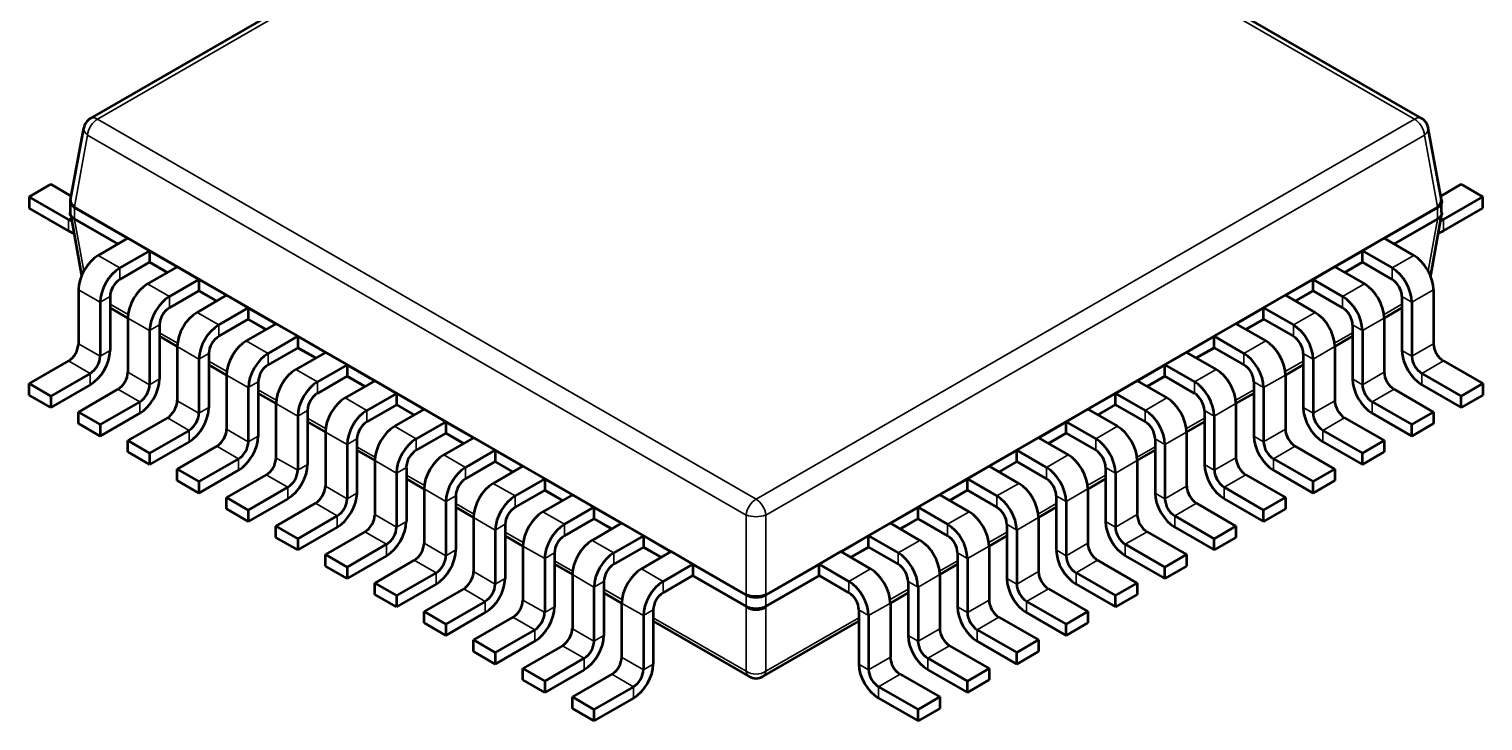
# Model space of a CAD drawing. Header units: millimetres. Extents: x -106 to 841, y -50 to 594.
# Drawn here: x 594.61 to 605.02, y 240.38 to 245.34 of the extents above; entities that cross this region are included whole.
import ezdxf

# ---------------------------------------------------------------- set-up
doc = ezdxf.new("R2010")
doc.units = ezdxf.units.MM
doc.layers.add('Visible (ISO)', color=7, linetype='Continuous', lineweight=50)
doc.layers.add('Visible Narrow (ISO)', color=7, linetype='Continuous', lineweight=35)

msp = doc.modelspace()

# ---------------------------------------------------------------- linework, layer by layer
at = {"layer": 'Visible (ISO)'}
for p, q in [((595.049, 244.695), (599.764, 247.417)), ((599.864, 247.417), (604.579, 244.695)), ((594.907, 244.112), (595.001, 244.626)), ((604.721, 244.112), (604.627, 244.626)), ((594.765, 244.225), (594.61, 244.135)), ((594.912, 244.14), (594.765, 244.225)), ((604.716, 244.14), (604.863, 244.225)), ((605.018, 244.135), (604.863, 244.225)), ((594.892, 243.972), (594.61, 244.135)), ((594.61, 244.135), (594.61, 244.053)), ((594.906, 244.021), (594.906, 244.09)), ((604.722, 244.021), (604.722, 244.09)), ((604.735, 243.972), (605.018, 244.135)), ((605.018, 244.053), (605.018, 244.135)), ((594.892, 243.89), (594.61, 244.053)), ((594.908, 244.001), (594.986, 243.571)), ((604.72, 244.001), (604.642, 243.571)), ((604.735, 243.89), (605.018, 244.053)), ((595.317, 243.837), (595.105, 243.714)), ((595.317, 243.837), (595.472, 243.747)), ((604.156, 243.747), (604.311, 243.837)), ((604.311, 243.837), (604.523, 243.714)), ((595.472, 243.747), (595.26, 243.625)), ((595.472, 243.747), (595.472, 243.665)), ((604.156, 243.665), (604.156, 243.747)), ((604.156, 243.747), (604.368, 243.625)), ((595.472, 243.665), (595.26, 243.543)), ((595.67, 243.633), (595.458, 243.51)), ((595.67, 243.633), (595.826, 243.543)), ((603.802, 243.543), (603.958, 243.633)), ((603.958, 243.633), (604.17, 243.51)), ((604.156, 243.665), (604.368, 243.543)), ((594.963, 243.469), (594.963, 243.082)), ((595.826, 243.543), (595.614, 243.421)), ((595.826, 243.461), (595.614, 243.339)), ((595.826, 243.543), (595.826, 243.461)), ((603.802, 243.461), (603.802, 243.543)), ((603.802, 243.543), (604.014, 243.421)), ((603.802, 243.461), (604.014, 243.339)), ((604.665, 243.469), (604.665, 243.082)), ((595.119, 243.38), (595.119, 242.992)), ((595.189, 243.421), (595.189, 243.033)), ((596.024, 243.429), (595.812, 243.306)), ((596.024, 243.429), (596.179, 243.339)), ((603.448, 243.339), (603.604, 243.429)), ((603.604, 243.429), (603.816, 243.306)), ((604.438, 243.421), (604.438, 243.033)), ((604.509, 243.38), (604.509, 242.992)), ((595.189, 243.339), (595.317, 243.265)), ((595.317, 243.265), (595.317, 242.878)), ((596.179, 243.339), (595.967, 243.216)), ((596.179, 243.257), (595.967, 243.135)), ((596.179, 243.339), (596.179, 243.257)), ((603.448, 243.257), (603.448, 243.339)), ((603.448, 243.339), (603.661, 243.216)), ((603.448, 243.257), (603.661, 243.135)), ((604.311, 243.265), (604.438, 243.339)), ((604.311, 243.265), (604.311, 242.878)), ((595.472, 243.176), (595.472, 242.788)), ((595.543, 243.216), (595.543, 242.829)), ((596.377, 243.225), (596.165, 243.102)), ((596.377, 243.225), (596.533, 243.135)), ((603.095, 243.135), (603.25, 243.225)), ((603.25, 243.225), (603.463, 243.102)), ((604.085, 243.216), (604.085, 242.829)), ((604.156, 243.176), (604.156, 242.788)), ((595.543, 243.135), (595.67, 243.061)), ((595.67, 243.061), (595.67, 242.673)), ((596.533, 243.135), (596.321, 243.012)), ((596.533, 243.053), (596.321, 242.931)), ((596.533, 243.135), (596.533, 243.053)), ((603.095, 243.053), (603.095, 243.135)), ((603.095, 243.135), (603.307, 243.012)), ((603.095, 243.053), (603.307, 242.931)), ((603.958, 243.061), (604.085, 243.135)), ((603.958, 243.061), (603.958, 242.673)), ((594.892, 242.959), (594.61, 242.796)), ((595.826, 242.971), (595.826, 242.584)), ((595.897, 243.012), (595.897, 242.624)), ((596.731, 243.02), (596.519, 242.898)), ((596.731, 243.02), (596.886, 242.931)), ((602.741, 242.931), (602.897, 243.02)), ((602.897, 243.02), (603.109, 242.898)), ((603.731, 243.012), (603.731, 242.624)), ((603.802, 242.971), (603.802, 242.584)), ((604.735, 242.959), (605.018, 242.796)), ((595.048, 242.869), (594.765, 242.706)), ((595.897, 242.93), (596.024, 242.857)), ((596.024, 242.857), (596.024, 242.469)), ((596.886, 242.931), (596.674, 242.808)), ((596.886, 242.849), (596.674, 242.726)), ((596.886, 242.931), (596.886, 242.849)), ((602.741, 242.849), (602.741, 242.931)), ((602.741, 242.931), (602.953, 242.808)), ((602.741, 242.849), (602.953, 242.726)), ((603.604, 242.857), (603.731, 242.93)), ((603.604, 242.857), (603.604, 242.469)), ((604.58, 242.869), (604.863, 242.706)), ((594.61, 242.714), (594.61, 242.796)), ((594.61, 242.796), (594.765, 242.706)), ((595.048, 242.788), (594.765, 242.624)), ((595.246, 242.755), (594.963, 242.592)), ((596.179, 242.767), (596.179, 242.379)), ((596.25, 242.808), (596.25, 242.42)), ((597.084, 242.816), (596.872, 242.694)), ((597.084, 242.816), (597.24, 242.726)), ((602.388, 242.726), (602.543, 242.816)), ((602.543, 242.816), (602.755, 242.694)), ((603.378, 242.808), (603.378, 242.42)), ((603.448, 242.767), (603.448, 242.379)), ((604.382, 242.755), (604.665, 242.592)), ((604.58, 242.788), (604.863, 242.624)), ((604.863, 242.706), (605.018, 242.796)), ((605.018, 242.796), (605.018, 242.714)), ((594.765, 242.624), (594.61, 242.714)), ((594.765, 242.706), (594.765, 242.624)), ((595.402, 242.665), (595.119, 242.502)), ((596.25, 242.726), (596.377, 242.653)), ((596.377, 242.653), (596.377, 242.265)), ((597.24, 242.726), (597.028, 242.604)), ((597.24, 242.645), (597.028, 242.522)), ((597.24, 242.726), (597.24, 242.645)), ((602.388, 242.645), (602.388, 242.726)), ((602.388, 242.726), (602.6, 242.604)), ((602.388, 242.645), (602.6, 242.522)), ((603.25, 242.653), (603.378, 242.726)), ((603.25, 242.653), (603.25, 242.265)), ((604.226, 242.665), (604.509, 242.502)), ((605.018, 242.714), (604.863, 242.624)), ((604.863, 242.624), (604.863, 242.706)), ((594.963, 242.51), (594.963, 242.592)), ((594.963, 242.592), (595.119, 242.502)), ((595.402, 242.584), (595.119, 242.42)), ((595.6, 242.551), (595.317, 242.388)), ((596.533, 242.563), (596.533, 242.175)), ((596.604, 242.604), (596.604, 242.216)), ((596.604, 242.522), (596.731, 242.449)), ((597.438, 242.612), (597.226, 242.49)), ((597.594, 242.522), (597.381, 242.4)), ((597.438, 242.612), (597.594, 242.522)), ((597.594, 242.522), (597.594, 242.441)), ((602.034, 242.522), (602.19, 242.612)), ((602.034, 242.441), (602.034, 242.522)), ((602.034, 242.522), (602.246, 242.4)), ((602.19, 242.612), (602.402, 242.49)), ((602.897, 242.449), (603.024, 242.522)), ((603.024, 242.604), (603.024, 242.216)), ((603.095, 242.563), (603.095, 242.175)), ((604.028, 242.551), (604.311, 242.388)), ((604.226, 242.584), (604.509, 242.42)), ((604.509, 242.502), (604.665, 242.592)), ((604.665, 242.592), (604.665, 242.51)), ((595.119, 242.42), (594.963, 242.51)), ((595.119, 242.502), (595.119, 242.42)), ((595.755, 242.461), (595.472, 242.298)), ((596.731, 242.449), (596.731, 242.061)), ((597.594, 242.441), (597.381, 242.318)), ((602.034, 242.441), (602.246, 242.318)), ((602.897, 242.449), (602.897, 242.061)), ((603.873, 242.461), (604.156, 242.298)), ((604.665, 242.51), (604.509, 242.42)), ((604.509, 242.42), (604.509, 242.502)), ((595.317, 242.306), (595.317, 242.388)), ((595.317, 242.388), (595.472, 242.298)), ((595.755, 242.379), (595.472, 242.216)), ((595.953, 242.347), (595.67, 242.184)), ((596.886, 242.359), (596.886, 241.971)), ((596.957, 242.4), (596.957, 242.012)), ((596.957, 242.318), (597.084, 242.245)), ((597.792, 242.408), (597.579, 242.286)), ((597.947, 242.318), (597.735, 242.196)), ((597.792, 242.408), (597.947, 242.318)), ((597.947, 242.318), (597.947, 242.237)), ((601.681, 242.318), (601.836, 242.408)), ((601.681, 242.237), (601.681, 242.318)), ((601.681, 242.318), (601.893, 242.196)), ((601.836, 242.408), (602.048, 242.286)), ((602.543, 242.245), (602.671, 242.318)), ((602.671, 242.4), (602.671, 242.012)), ((602.741, 242.359), (602.741, 241.971)), ((603.675, 242.347), (603.958, 242.184)), ((603.873, 242.379), (604.156, 242.216)), ((604.156, 242.298), (604.311, 242.388)), ((604.311, 242.388), (604.311, 242.306)), ((595.472, 242.216), (595.317, 242.306)), ((595.472, 242.298), (595.472, 242.216)), ((596.109, 242.257), (595.826, 242.094)), ((597.084, 242.245), (597.084, 241.857)), ((597.947, 242.237), (597.735, 242.114)), ((601.681, 242.237), (601.893, 242.114)), ((602.543, 242.245), (602.543, 241.857)), ((603.519, 242.257), (603.802, 242.094)), ((604.311, 242.306), (604.156, 242.216)), ((604.156, 242.216), (604.156, 242.298)), ((595.67, 242.102), (595.67, 242.184)), ((595.67, 242.184), (595.826, 242.094)), ((596.109, 242.175), (595.826, 242.012)), ((596.307, 242.143), (596.024, 241.979)), ((597.24, 242.155), (597.24, 241.767)), ((597.311, 242.196), (597.311, 241.808)), ((597.311, 242.114), (597.438, 242.04)), ((598.145, 242.204), (597.933, 242.081)), ((598.301, 242.114), (598.089, 241.992)), ((598.145, 242.204), (598.301, 242.114)), ((598.301, 242.114), (598.301, 242.032)), ((601.327, 242.114), (601.483, 242.204)), ((601.327, 242.032), (601.327, 242.114)), ((601.327, 242.114), (601.539, 241.992)), ((601.483, 242.204), (601.695, 242.081)), ((602.19, 242.04), (602.317, 242.114)), ((602.317, 242.196), (602.317, 241.808)), ((602.388, 242.155), (602.388, 241.767)), ((603.321, 242.143), (603.604, 241.979)), ((603.519, 242.175), (603.802, 242.012)), ((603.802, 242.094), (603.958, 242.184)), ((603.958, 242.184), (603.958, 242.102)), ((595.826, 242.012), (595.67, 242.102)), ((595.826, 242.094), (595.826, 242.012)), ((596.462, 242.053), (596.179, 241.89)), ((597.438, 242.041), (597.438, 241.653)), ((598.301, 242.032), (598.089, 241.91)), ((601.327, 242.032), (601.539, 241.91)), ((602.19, 242.041), (602.19, 241.653)), ((603.166, 242.053), (603.448, 241.89)), ((603.958, 242.102), (603.802, 242.012)), ((603.802, 242.012), (603.802, 242.094)), ((596.024, 241.898), (596.024, 241.979)), ((596.024, 241.979), (596.179, 241.89)), ((596.179, 241.808), (596.024, 241.898)), ((596.462, 241.971), (596.179, 241.808)), ((596.66, 241.939), (596.377, 241.775)), ((597.594, 241.951), (597.594, 241.563)), ((597.664, 241.992), (597.664, 241.604)), ((597.664, 241.91), (597.792, 241.836)), ((598.499, 242), (598.287, 241.877)), ((598.654, 241.91), (598.442, 241.788)), ((598.499, 242), (598.654, 241.91)), ((598.654, 241.91), (598.654, 241.828)), ((600.974, 241.91), (601.129, 242)), ((600.974, 241.828), (600.974, 241.91)), ((600.974, 241.91), (601.186, 241.788)), ((601.129, 242), (601.341, 241.877)), ((601.836, 241.836), (601.963, 241.91)), ((601.963, 241.992), (601.963, 241.604)), ((602.034, 241.951), (602.034, 241.563)), ((602.968, 241.939), (603.25, 241.775)), ((603.166, 241.971), (603.448, 241.808)), ((603.448, 241.89), (603.604, 241.979)), ((603.604, 241.898), (603.448, 241.808)), ((603.604, 241.979), (603.604, 241.898)), ((596.179, 241.89), (596.179, 241.808)), ((596.816, 241.849), (596.533, 241.685)), ((597.792, 241.837), (597.792, 241.449)), ((598.654, 241.828), (598.442, 241.706)), ((598.852, 241.796), (598.64, 241.673)), ((598.852, 241.796), (599.008, 241.706)), ((600.62, 241.706), (600.776, 241.796)), ((600.776, 241.796), (600.988, 241.673)), ((600.974, 241.828), (601.186, 241.706)), ((601.836, 241.837), (601.836, 241.449)), ((602.812, 241.849), (603.095, 241.685)), ((603.448, 241.808), (603.448, 241.89)), ((596.377, 241.694), (596.377, 241.775)), ((596.377, 241.775), (596.533, 241.685)), ((596.533, 241.604), (596.377, 241.694)), ((596.816, 241.767), (596.533, 241.604)), ((597.014, 241.734), (596.731, 241.571)), ((597.947, 241.747), (597.947, 241.359)), ((598.018, 241.788), (598.018, 241.4)), ((598.018, 241.706), (598.145, 241.632)), ((599.008, 241.706), (598.796, 241.583)), ((599.008, 241.706), (599.008, 241.624)), ((600.62, 241.624), (600.62, 241.706)), ((600.62, 241.706), (600.832, 241.583)), ((601.483, 241.632), (601.61, 241.706)), ((601.61, 241.788), (601.61, 241.4)), ((601.681, 241.747), (601.681, 241.359)), ((602.614, 241.734), (602.897, 241.571)), ((602.812, 241.767), (603.095, 241.604)), ((603.095, 241.685), (603.25, 241.775)), ((603.25, 241.694), (603.095, 241.604)), ((603.25, 241.775), (603.25, 241.694)), ((596.533, 241.685), (596.533, 241.604)), ((597.169, 241.645), (596.886, 241.481)), ((598.145, 241.632), (598.145, 241.245)), ((599.008, 241.624), (598.796, 241.502)), ((599.206, 241.592), (598.994, 241.469)), ((599.206, 241.592), (599.361, 241.502)), ((600.266, 241.502), (600.422, 241.592)), ((600.422, 241.592), (600.634, 241.469)), ((600.62, 241.624), (600.832, 241.502)), ((601.483, 241.632), (601.483, 241.245)), ((602.458, 241.645), (602.741, 241.481)), ((603.095, 241.604), (603.095, 241.685)), ((596.731, 241.489), (596.731, 241.571)), ((596.731, 241.571), (596.886, 241.481)), ((596.886, 241.4), (596.731, 241.489)), ((597.169, 241.563), (596.886, 241.4)), ((596.886, 241.481), (596.886, 241.4)), ((597.367, 241.53), (597.084, 241.367)), ((598.301, 241.543), (598.301, 241.155)), ((598.371, 241.583), (598.371, 241.196)), ((598.371, 241.502), (598.499, 241.428)), ((599.361, 241.502), (599.149, 241.379)), ((599.361, 241.502), (599.361, 241.42)), ((600.266, 241.42), (600.266, 241.502)), ((600.266, 241.502), (600.479, 241.379)), ((601.129, 241.428), (601.256, 241.502)), ((601.256, 241.583), (601.256, 241.196)), ((601.327, 241.543), (601.327, 241.155)), ((602.26, 241.53), (602.543, 241.367)), ((602.458, 241.563), (602.741, 241.4)), ((602.741, 241.481), (602.897, 241.571)), ((602.897, 241.489), (602.741, 241.4)), ((602.741, 241.4), (602.741, 241.481)), ((602.897, 241.571), (602.897, 241.489)), ((597.523, 241.44), (597.24, 241.277)), ((598.499, 241.428), (598.499, 241.04)), ((598.725, 241.379), (598.725, 240.991)), ((599.361, 241.42), (599.149, 241.298)), ((600.266, 241.42), (600.479, 241.298)), ((600.903, 241.379), (600.903, 240.991)), ((601.129, 241.428), (601.129, 241.04)), ((602.105, 241.44), (602.388, 241.277)), ((597.084, 241.285), (597.084, 241.367)), ((597.084, 241.367), (597.24, 241.277)), ((597.24, 241.196), (597.084, 241.285)), ((597.523, 241.359), (597.24, 241.196)), ((597.24, 241.277), (597.24, 241.196)), ((597.721, 241.326), (597.438, 241.163)), ((598.654, 241.338), (598.654, 240.951)), ((598.725, 241.297), (598.852, 241.224)), ((600.776, 241.224), (600.903, 241.297)), ((600.974, 241.338), (600.974, 240.951)), ((601.907, 241.326), (602.19, 241.163)), ((602.105, 241.359), (602.388, 241.196)), ((602.388, 241.277), (602.543, 241.367)), ((602.543, 241.285), (602.388, 241.196)), ((602.388, 241.196), (602.388, 241.277)), ((602.543, 241.367), (602.543, 241.285)), ((597.876, 241.236), (597.594, 241.073)), ((598.852, 241.224), (598.852, 240.836)), ((599.078, 241.175), (599.078, 240.787)), ((600.549, 241.175), (600.549, 240.787)), ((600.776, 241.224), (600.776, 240.836)), ((601.751, 241.236), (602.034, 241.073)), ((597.438, 241.081), (597.438, 241.163)), ((597.438, 241.163), (597.594, 241.073)), ((597.594, 240.991), (597.438, 241.081)), ((597.876, 241.155), (597.594, 240.991)), ((597.594, 241.073), (597.594, 240.991)), ((598.074, 241.122), (597.792, 240.959)), ((599.008, 241.134), (599.008, 240.746)), ((599.078, 241.093), (599.764, 240.698)), ((599.864, 240.698), (600.549, 241.093)), ((600.62, 241.134), (600.62, 240.746)), ((601.553, 241.122), (601.836, 240.959)), ((601.751, 241.155), (602.034, 240.991)), ((602.034, 241.073), (602.19, 241.163)), ((602.19, 241.081), (602.034, 240.991)), ((602.034, 240.991), (602.034, 241.073)), ((602.19, 241.163), (602.19, 241.081)), ((598.23, 241.032), (597.947, 240.869)), ((601.398, 241.032), (601.681, 240.869)), ((597.792, 240.877), (597.792, 240.959)), ((597.792, 240.959), (597.947, 240.869)), ((597.947, 240.787), (597.792, 240.877)), ((598.23, 240.951), (597.947, 240.787)), ((597.947, 240.869), (597.947, 240.787)), ((598.428, 240.918), (598.145, 240.755)), ((601.2, 240.918), (601.483, 240.755)), ((601.398, 240.951), (601.681, 240.787)), ((601.681, 240.869), (601.836, 240.959)), ((601.836, 240.877), (601.681, 240.787)), ((601.681, 240.787), (601.681, 240.869)), ((601.836, 240.959), (601.836, 240.877)), ((598.145, 240.673), (598.145, 240.755)), ((598.145, 240.755), (598.301, 240.665)), ((598.584, 240.828), (598.301, 240.665)), ((601.044, 240.828), (601.327, 240.665)), ((601.327, 240.665), (601.483, 240.755)), ((601.483, 240.755), (601.483, 240.673)), ((598.301, 240.583), (598.145, 240.673)), ((598.584, 240.746), (598.301, 240.583)), ((598.301, 240.665), (598.301, 240.583)), ((598.782, 240.714), (598.499, 240.551)), ((600.846, 240.714), (601.129, 240.551)), ((601.044, 240.746), (601.327, 240.583)), ((601.483, 240.673), (601.327, 240.583)), ((601.327, 240.583), (601.327, 240.665)), ((598.499, 240.469), (598.499, 240.551)), ((598.499, 240.551), (598.654, 240.461)), ((598.937, 240.624), (598.654, 240.461)), ((600.691, 240.624), (600.974, 240.461)), ((600.974, 240.461), (601.129, 240.551)), ((601.129, 240.551), (601.129, 240.469)), ((598.654, 240.379), (598.499, 240.469)), ((598.937, 240.542), (598.654, 240.379)), ((598.654, 240.461), (598.654, 240.379)), ((600.691, 240.542), (600.974, 240.379)), ((601.129, 240.469), (600.974, 240.379)), ((600.974, 240.379), (600.974, 240.461))]:
    msp.add_line(p, q, dxfattribs=at)
for centre, start, end in [((595.099, 244.609), 120, 169.6825), ((604.529, 244.609), 10.3175, 60), ((599.814, 240.784), 240, 300)]:
    msp.add_arc(centre, 0.1, start, end, dxfattribs=at)
for centre, major_axis, start_param, end_param in [((594.892, 244.053), (-0.05, 0.0866), 2.356194, 2.672919), ((594.892, 244.053), (-0.1, 0.173), 2.356194, 2.629874), ((604.735, 244.053), (0.1, 0.173), 3.653312, 3.926991), ((604.735, 244.053), (0.05, 0.0866), 3.610269, 3.926991), ((595.105, 243.551), (-0.1, -0.173), 3.926991, 5.497787), ((604.523, 243.551), (0.1, -0.173), 0.785398, 2.356194), ((595.26, 243.461), (-0.1, -0.173), 3.926991, 5.497787), ((604.368, 243.461), (0.1, -0.173), 0.785398, 2.356194), ((595.26, 243.461), (-0.05, -0.0866), 3.926991, 5.497787), ((595.458, 243.347), (-0.1, -0.173), 3.926991, 5.497787), ((604.17, 243.347), (0.1, -0.173), 0.785398, 2.356194), ((604.368, 243.461), (0.05, -0.0866), 0.785398, 2.356194), ((595.614, 243.257), (-0.1, -0.173), 3.926991, 5.497787), ((604.014, 243.257), (0.1, -0.173), 0.785398, 2.356194), ((595.614, 243.257), (-0.05, -0.0866), 3.926991, 5.497787), ((595.812, 243.143), (-0.1, -0.173), 3.926991, 5.497787), ((603.816, 243.143), (0.1, -0.173), 0.785398, 2.356194), ((604.014, 243.257), (0.05, -0.0866), 0.785398, 2.356194), ((595.967, 243.053), (-0.1, -0.173), 3.926991, 5.497787), ((603.661, 243.053), (0.1, -0.173), 0.785398, 2.356194), ((594.892, 243.041), (-0.05, -0.0866), 0.785398, 2.356194), ((595.967, 243.053), (-0.05, -0.0866), 3.926991, 5.497787), ((596.165, 242.939), (-0.1, -0.173), 3.926991, 5.497787), ((603.463, 242.939), (0.1, -0.173), 0.785398, 2.356194), ((603.661, 243.053), (0.05, -0.0866), 0.785398, 2.356194), ((604.735, 243.041), (0.05, -0.0866), 3.926991, 5.497787), ((595.048, 242.951), (-0.1, -0.173), 0.785398, 2.356194), ((595.048, 242.951), (-0.05, -0.0866), 0.785398, 2.356194), ((596.321, 242.849), (-0.1, -0.173), 3.926991, 5.497787), ((603.307, 242.849), (0.1, -0.173), 0.785398, 2.356194), ((604.58, 242.951), (0.1, -0.173), 3.926991, 5.497787), ((604.58, 242.951), (0.05, -0.0866), 3.926991, 5.497787), ((595.246, 242.837), (-0.05, -0.0866), 0.785398, 2.356194), ((596.321, 242.849), (-0.05, -0.0866), 3.926991, 5.497787), ((596.519, 242.735), (-0.1, -0.173), 3.926991, 5.497787), ((603.109, 242.735), (0.1, -0.173), 0.785398, 2.356194), ((603.307, 242.849), (0.05, -0.0866), 0.785398, 2.356194), ((604.382, 242.837), (0.05, -0.0866), 3.926991, 5.497787), ((595.402, 242.747), (-0.1, -0.173), 0.785398, 2.356194), ((595.402, 242.747), (-0.05, -0.0866), 0.785398, 2.356194), ((596.674, 242.645), (-0.1, -0.173), 3.926991, 5.497787), ((602.953, 242.645), (0.1, -0.173), 0.785398, 2.356194), ((604.226, 242.747), (0.1, -0.173), 3.926991, 5.497787), ((604.226, 242.747), (0.05, -0.0866), 3.926991, 5.497787), ((595.6, 242.633), (-0.05, -0.0866), 0.785398, 2.356194), ((596.674, 242.645), (-0.05, -0.0866), 3.926991, 5.497787), ((596.872, 242.531), (-0.1, -0.173), 3.926991, 5.497787), ((602.755, 242.531), (0.1, -0.173), 0.785398, 2.356194), ((602.953, 242.645), (0.05, -0.0866), 0.785398, 2.356194), ((604.028, 242.633), (0.05, -0.0866), 3.926991, 5.497787), ((595.755, 242.543), (-0.1, -0.173), 0.785398, 2.356194), ((595.755, 242.543), (-0.05, -0.0866), 0.785398, 2.356194), ((597.028, 242.441), (-0.1, -0.173), 3.926991, 5.497787), ((597.028, 242.441), (-0.05, -0.0866), 3.926991, 5.497787), ((602.6, 242.441), (0.1, -0.173), 0.785398, 2.356194), ((602.6, 242.441), (0.05, -0.0866), 0.785398, 2.356194), ((603.873, 242.543), (0.1, -0.173), 3.926991, 5.497787), ((603.873, 242.543), (0.05, -0.0866), 3.926991, 5.497787), ((595.953, 242.428), (-0.05, -0.0866), 0.785398, 2.356194), ((596.109, 242.339), (-0.1, -0.173), 0.785398, 2.356194), ((597.226, 242.326), (-0.1, -0.173), 3.926991, 5.497787), ((602.402, 242.326), (0.1, -0.173), 0.785398, 2.356194), ((603.519, 242.339), (0.1, -0.173), 3.926991, 5.497787), ((603.675, 242.428), (0.05, -0.0866), 3.926991, 5.497787), ((596.109, 242.339), (-0.05, -0.0866), 0.785398, 2.356194), ((597.381, 242.237), (-0.1, -0.173), 3.926991, 5.497787), ((597.381, 242.237), (-0.05, -0.0866), 3.926991, 5.497787), ((602.246, 242.237), (0.1, -0.173), 0.785398, 2.356194), ((602.246, 242.237), (0.05, -0.0866), 0.785398, 2.356194), ((603.519, 242.339), (0.05, -0.0866), 3.926991, 5.497787), ((596.307, 242.224), (-0.05, -0.0866), 0.785398, 2.356194), ((596.462, 242.135), (-0.1, -0.173), 0.785398, 2.356194), ((597.579, 242.122), (-0.1, -0.173), 3.926991, 5.497787), ((602.048, 242.122), (0.1, -0.173), 0.785398, 2.356194), ((603.166, 242.135), (0.1, -0.173), 3.926991, 5.497787), ((603.321, 242.224), (0.05, -0.0866), 3.926991, 5.497787), ((596.462, 242.135), (-0.05, -0.0866), 0.785398, 2.356194), ((597.735, 242.032), (-0.1, -0.173), 3.926991, 5.497787), ((597.735, 242.032), (-0.05, -0.0866), 3.926991, 5.497787), ((601.893, 242.032), (0.1, -0.173), 0.785398, 2.356194), ((601.893, 242.032), (0.05, -0.0866), 0.785398, 2.356194), ((603.166, 242.135), (0.05, -0.0866), 3.926991, 5.497787), ((596.66, 242.02), (-0.05, -0.0866), 0.785398, 2.356194), ((596.816, 241.93), (-0.1, -0.173), 0.785398, 2.356194), ((597.933, 241.918), (-0.1, -0.173), 3.926991, 5.497787), ((601.695, 241.918), (0.1, -0.173), 0.785398, 2.356194), ((602.812, 241.93), (0.1, -0.173), 3.926991, 5.497787), ((602.968, 242.02), (0.05, -0.0866), 3.926991, 5.497787), ((596.816, 241.93), (-0.05, -0.0866), 0.785398, 2.356194), ((598.089, 241.828), (-0.1, -0.173), 3.926991, 5.497787), ((598.089, 241.828), (-0.05, -0.0866), 3.926991, 5.497787), ((601.539, 241.828), (0.1, -0.173), 0.785398, 2.356194), ((601.539, 241.828), (0.05, -0.0866), 0.785398, 2.356194), ((602.812, 241.93), (0.05, -0.0866), 3.926991, 5.497787), ((597.014, 241.816), (-0.05, -0.0866), 0.785398, 2.356194), ((597.169, 241.726), (-0.1, -0.173), 0.785398, 2.356194), ((598.287, 241.714), (-0.1, -0.173), 3.926991, 5.497787), ((601.341, 241.714), (0.1, -0.173), 0.785398, 2.356194), ((602.458, 241.726), (0.1, -0.173), 3.926991, 5.497787), ((602.614, 241.816), (0.05, -0.0866), 3.926991, 5.497787), ((597.169, 241.726), (-0.05, -0.0866), 0.785398, 2.356194), ((598.442, 241.624), (-0.1, -0.173), 3.926991, 5.497787), ((598.442, 241.624), (-0.05, -0.0866), 3.926991, 5.497787), ((601.186, 241.624), (0.1, -0.173), 0.785398, 2.356194), ((601.186, 241.624), (0.05, -0.0866), 0.785398, 2.356194), ((602.458, 241.726), (0.05, -0.0866), 3.926991, 5.497787), ((597.367, 241.612), (-0.05, -0.0866), 0.785398, 2.356194), ((597.523, 241.522), (-0.1, -0.173), 0.785398, 2.356194), ((598.64, 241.51), (-0.1, -0.173), 3.926991, 5.497787), ((600.988, 241.51), (0.1, -0.173), 0.785398, 2.356194), ((602.105, 241.522), (0.1, -0.173), 3.926991, 5.497787), ((602.26, 241.612), (0.05, -0.0866), 3.926991, 5.497787), ((597.523, 241.522), (-0.05, -0.0866), 0.785398, 2.356194), ((598.796, 241.42), (-0.1, -0.173), 3.926991, 5.497787), ((598.796, 241.42), (-0.05, -0.0866), 3.926991, 5.497787), ((600.832, 241.42), (0.1, -0.173), 0.785398, 2.356194), ((600.832, 241.42), (0.05, -0.0866), 0.785398, 2.356194), ((602.105, 241.522), (0.05, -0.0866), 3.926991, 5.497787), ((597.721, 241.408), (-0.05, -0.0866), 0.785398, 2.356194), ((597.876, 241.318), (-0.1, -0.173), 0.785398, 2.356194), ((598.994, 241.306), (-0.1, -0.173), 3.926991, 5.497787), ((599.149, 241.216), (-0.1, -0.173), 3.926991, 5.497787), ((600.479, 241.216), (0.1, -0.173), 0.785398, 2.356194), ((600.634, 241.306), (0.1, -0.173), 0.785398, 2.356194), ((601.751, 241.318), (0.1, -0.173), 3.926991, 5.497787), ((601.907, 241.408), (0.05, -0.0866), 3.926991, 5.497787), ((597.876, 241.318), (-0.05, -0.0866), 0.785398, 2.356194), ((599.149, 241.216), (-0.05, -0.0866), 3.926991, 5.497787), ((600.479, 241.216), (0.05, -0.0866), 0.785398, 2.356194), ((601.751, 241.318), (0.05, -0.0866), 3.926991, 5.497787), ((598.074, 241.204), (-0.05, -0.0866), 0.785398, 2.356194), ((598.23, 241.114), (-0.1, -0.173), 0.785398, 2.356194), ((601.398, 241.114), (0.1, -0.173), 3.926991, 5.497787), ((601.553, 241.204), (0.05, -0.0866), 3.926991, 5.497787), ((598.23, 241.114), (-0.05, -0.0866), 0.785398, 2.356194), ((601.398, 241.114), (0.05, -0.0866), 3.926991, 5.497787), ((598.428, 241), (-0.05, -0.0866), 0.785398, 2.356194), ((598.584, 240.91), (-0.1, -0.173), 0.785398, 2.356194), ((601.044, 240.91), (0.1, -0.173), 3.926991, 5.497787), ((601.2, 241), (0.05, -0.0866), 3.926991, 5.497787), ((598.584, 240.91), (-0.05, -0.0866), 0.785398, 2.356194), ((601.044, 240.91), (0.05, -0.0866), 3.926991, 5.497787), ((598.782, 240.795), (-0.05, -0.0866), 0.785398, 2.356194), ((598.937, 240.706), (-0.1, -0.173), 0.785398, 2.356194), ((600.691, 240.706), (0.1, -0.173), 3.926991, 5.497787), ((600.846, 240.795), (0.05, -0.0866), 3.926991, 5.497787), ((598.937, 240.706), (-0.05, -0.0866), 0.785398, 2.356194), ((600.691, 240.706), (0.05, -0.0866), 3.926991, 5.497787)]:
    msp.add_ellipse(centre, major_axis=major_axis, ratio=0.57735, start_param=start_param, end_param=end_param, dxfattribs=at)
for points, knots in [([(594.906, 244.087), (594.906, 244.087), (594.906, 244.087), (594.906, 244.087), (594.906, 244.087), (594.906, 244.087), (594.906, 244.087), (594.906, 244.087), (594.906, 244.087), (594.906, 244.087), (594.906, 244.087), (594.906, 244.087), (594.906, 244.087), (594.906, 244.087), (594.906, 244.087), (594.906, 244.088), (594.906, 244.088), (594.906, 244.089), (594.906, 244.089), (594.906, 244.091), (594.905, 244.091), (594.905, 244.095), (594.905, 244.098), (594.905, 244.103), (594.905, 244.106), (594.906, 244.11), (594.907, 244.111), (594.907, 244.113), (594.907, 244.113), (594.908, 244.114)], [0.001529487, 0.001529487, 0.001529487, 0.001529487, 0.001532625, 0.001532625, 0.001553229, 0.001553229, 0.00156353, 0.00156353, 0.00157391, 0.00157391, 0.001584328, 0.001584328, 0.001594668, 0.001594668, 0.001615419, 0.001615419, 0.001699041, 0.001699041, 0.001863334, 0.001863334, 0.002247142, 0.002247142, 0.00340007, 0.00340007, 0.004637407, 0.004637407, 0.005278336, 0.005278336, 0.005365207, 0.005365207, 0.005365207, 0.005365207]), ([(604.72, 244.114), (604.721, 244.112), (604.721, 244.111), (604.722, 244.107), (604.723, 244.104), (604.723, 244.098), (604.723, 244.095), (604.722, 244.092), (604.722, 244.091), (604.722, 244.089), (604.722, 244.089), (604.722, 244.088), (604.722, 244.088), (604.722, 244.088), (604.722, 244.088), (604.721, 244.087), (604.721, 244.087), (604.721, 244.087), (604.721, 244.087), (604.721, 244.087), (604.721, 244.087), (604.721, 244.087), (604.721, 244.087), (604.721, 244.087), (604.721, 244.087), (604.721, 244.087), (604.721, 244.087), (604.721, 244.087)], [0.002134681, 0.002134681, 0.002134681, 0.002134681, 0.00273872, 0.00273872, 0.003993108, 0.003993108, 0.005227143, 0.005227143, 0.005637899, 0.005637899, 0.005787609, 0.005787609, 0.005844482, 0.005844482, 0.005884836, 0.005884836, 0.005905114, 0.005905114, 0.005915215, 0.005915215, 0.005927523, 0.005927523, 0.005940306, 0.005940306, 0.005960674, 0.005960674, 0.005969796, 0.005969796, 0.005969796, 0.005969796]), ([(604.72, 244.114), (604.72, 244.113), (604.721, 244.113), (604.721, 244.111), (604.721, 244.11), (604.723, 244.106), (604.723, 244.103), (604.723, 244.097), (604.723, 244.095), (604.722, 244.091), (604.722, 244.09), (604.722, 244.089), (604.722, 244.088), (604.722, 244.088), (604.722, 244.088), (604.721, 244.087), (604.721, 244.087), (604.721, 244.087), (604.721, 244.087), (604.721, 244.087), (604.721, 244.087), (604.721, 244.087), (604.721, 244.087), (604.721, 244.087)], [0.001367168, 0.001367168, 0.001367168, 0.001367168, 0.001561829, 0.001561829, 0.002001753, 0.002001753, 0.003324088, 0.003324088, 0.004575389, 0.004575389, 0.004872791, 0.004872791, 0.005096764, 0.005096764, 0.005122954, 0.005122954, 0.005136052, 0.005136052, 0.005149264, 0.005149264, 0.005188456, 0.005188456, 0.005200454, 0.005200454, 0.005200454, 0.005200454]), ([(594.908, 243.999), (594.908, 243.999), (594.908, 243.999), (594.908, 243.999), (594.908, 243.999), (594.908, 244), (594.908, 244), (594.908, 244), (594.908, 244), (594.908, 244), (594.908, 244), (594.908, 244), (594.908, 244), (594.908, 244), (594.908, 244), (594.908, 244), (594.908, 244.001), (594.908, 244.001), (594.907, 244.001), (594.907, 244.002), (594.907, 244.003), (594.905, 244.009), (594.904, 244.013), (594.905, 244.02), (594.905, 244.022), (594.905, 244.024), (594.905, 244.024), (594.906, 244.024)], [0.001898491, 0.001898491, 0.001898491, 0.001898491, 0.00193594, 0.00193594, 0.001956328, 0.001956328, 0.001966408, 0.001966408, 0.001976489, 0.001976489, 0.001986546, 0.001986546, 0.002008216, 0.002008216, 0.002034354, 0.002034354, 0.002102904, 0.002102904, 0.00219556, 0.00219556, 0.002471984, 0.002471984, 0.004650064, 0.004650064, 0.005371129, 0.005371129, 0.005512563, 0.005512563, 0.005512563, 0.005512563]), ([(594.908, 243.999), (594.908, 243.999), (594.908, 243.999), (594.908, 243.999), (594.908, 243.999), (594.908, 243.999), (594.908, 244), (594.908, 244), (594.908, 244), (594.908, 244), (594.908, 244), (594.908, 244), (594.908, 244), (594.908, 244), (594.908, 244.001), (594.907, 244.001), (594.907, 244.002), (594.907, 244.004), (594.906, 244.005), (594.905, 244.009), (594.905, 244.012), (594.905, 244.017), (594.905, 244.02), (594.905, 244.023), (594.905, 244.024), (594.906, 244.024)], [0.001128153, 0.001128153, 0.001128153, 0.001128153, 0.001152245, 0.001152245, 0.001178627, 0.001178627, 0.001191796, 0.001191796, 0.00120503, 0.00120503, 0.001218224, 0.001218224, 0.001244804, 0.001244804, 0.001352238, 0.001352238, 0.001561829, 0.001561829, 0.002001753, 0.002001753, 0.003324088, 0.003324088, 0.004575389, 0.004575389, 0.004745846, 0.004745846, 0.004745846, 0.004745846]), ([(604.722, 244.024), (604.722, 244.024), (604.722, 244.023), (604.723, 244.02), (604.723, 244.017), (604.723, 244.012), (604.723, 244.009), (604.722, 244.005), (604.721, 244.003), (604.72, 244.001), (604.72, 244.001), (604.72, 244), (604.72, 244), (604.72, 244), (604.72, 244), (604.72, 244), (604.72, 244), (604.72, 244), (604.72, 244), (604.72, 244), (604.72, 244), (604.72, 244), (604.72, 244), (604.72, 243.999), (604.72, 243.999), (604.72, 243.999), (604.72, 243.999), (604.72, 243.999)], [0.001986421, 0.001986421, 0.001986421, 0.001986421, 0.002247142, 0.002247142, 0.00340007, 0.00340007, 0.004637407, 0.004637407, 0.005278336, 0.005278336, 0.005417548, 0.005417548, 0.005485715, 0.005485715, 0.005506287, 0.005506287, 0.005516555, 0.005516555, 0.00552685, 0.00552685, 0.00553717, 0.00553717, 0.005547488, 0.005547488, 0.00556835, 0.00556835, 0.005604521, 0.005604521, 0.005604521, 0.005604521])]:
    msp.add_open_spline(points, degree=3, knots=knots, dxfattribs=at)
for points in [[(594.935, 244.062), (594.915, 244.076), (594.906, 244.095), (594.909, 244.112)], [(604.693, 244.062), (604.713, 244.076), (604.722, 244.095), (604.719, 244.112)], [(594.906, 244.022), (594.906, 244.022), (594.906, 244.021), (594.906, 244.021)], [(594.935, 243.972), (594.921, 243.979), (594.912, 243.989), (594.909, 244.001)], [(604.719, 244.001), (604.716, 243.989), (604.707, 243.979), (604.693, 243.972)], [(599.744, 241.286), (599.781, 241.269), (599.847, 241.269), (599.884, 241.286)], [(599.744, 241.196), (599.781, 241.17), (599.847, 241.17), (599.884, 241.196)]]:
    msp.add_open_spline(points, degree=3, dxfattribs=at)
at = {"layer": 'Visible Narrow (ISO)'}
for p, q in [((595.099, 244.69), (599.814, 247.412)), ((599.814, 247.412), (604.529, 244.69)), ((595.099, 244.69), (599.814, 241.968)), ((599.814, 241.968), (604.529, 244.69)), ((594.935, 244.062), (595.029, 244.576)), ((595.029, 244.576), (599.744, 241.854)), ((599.884, 241.854), (604.599, 244.576)), ((604.693, 244.062), (604.599, 244.576)), ((594.892, 243.972), (594.911, 243.982)), ((594.922, 243.989), (594.922, 243.989)), ((594.935, 244.062), (599.744, 241.286)), ((594.935, 244.053), (595.313, 243.835)), ((594.935, 243.98), (594.935, 244.053)), ((594.935, 243.98), (595.25, 243.798)), ((599.884, 241.286), (604.693, 244.062)), ((604.315, 243.835), (604.693, 244.053)), ((604.378, 243.798), (604.693, 243.98)), ((604.693, 243.98), (604.693, 244.053)), ((604.706, 243.989), (604.706, 243.989)), ((604.717, 243.982), (604.735, 243.972)), ((594.892, 243.972), (594.892, 243.89)), ((594.935, 243.972), (595.243, 243.794)), ((594.935, 243.972), (595.002, 243.605)), ((604.385, 243.794), (604.693, 243.972)), ((604.693, 243.972), (604.626, 243.605)), ((604.735, 243.89), (604.735, 243.972)), ((595.105, 243.714), (595.26, 243.625)), ((595.472, 243.743), (595.667, 243.631)), ((595.472, 243.67), (595.603, 243.594)), ((603.961, 243.631), (604.156, 243.743)), ((604.025, 243.594), (604.156, 243.67)), ((604.368, 243.625), (604.523, 243.714)), ((595.26, 243.625), (595.26, 243.543)), ((595.469, 243.664), (595.596, 243.59)), ((604.032, 243.59), (604.159, 243.664)), ((604.368, 243.543), (604.368, 243.625)), ((594.963, 243.469), (595.119, 243.38)), ((595.458, 243.51), (595.614, 243.421)), ((595.823, 243.459), (595.95, 243.386)), ((595.826, 243.539), (596.02, 243.427)), ((595.826, 243.466), (595.957, 243.39)), ((603.608, 243.427), (603.802, 243.539)), ((603.671, 243.39), (603.802, 243.466)), ((603.678, 243.386), (603.805, 243.459)), ((604.014, 243.421), (604.17, 243.51)), ((604.509, 243.38), (604.665, 243.469)), ((595.119, 243.38), (595.189, 243.421)), ((595.189, 243.364), (595.318, 243.29)), ((595.614, 243.421), (595.614, 243.339)), ((604.014, 243.339), (604.014, 243.421)), ((604.31, 243.29), (604.438, 243.364)), ((604.438, 243.421), (604.509, 243.38)), ((595.317, 243.265), (595.472, 243.176)), ((595.812, 243.306), (595.967, 243.216)), ((596.176, 243.255), (596.303, 243.182)), ((596.179, 243.335), (596.374, 243.222)), ((596.179, 243.261), (596.31, 243.186)), ((603.254, 243.222), (603.448, 243.335)), ((603.317, 243.186), (603.448, 243.261)), ((603.324, 243.182), (603.452, 243.255)), ((603.661, 243.216), (603.816, 243.306)), ((604.156, 243.176), (604.311, 243.265)), ((595.472, 243.176), (595.543, 243.216)), ((595.543, 243.16), (595.672, 243.086)), ((595.967, 243.216), (595.967, 243.135)), ((603.661, 243.135), (603.661, 243.216)), ((603.956, 243.086), (604.085, 243.16)), ((604.085, 243.216), (604.156, 243.176)), ((594.963, 243.082), (595.119, 242.992)), ((595.67, 243.061), (595.826, 242.971)), ((596.165, 243.102), (596.321, 243.012)), ((596.53, 243.051), (596.657, 242.978)), ((596.533, 243.13), (596.727, 243.018)), ((596.533, 243.057), (596.664, 242.982)), ((602.901, 243.018), (603.095, 243.13)), ((602.964, 242.982), (603.095, 243.057)), ((602.971, 242.978), (603.098, 243.051)), ((603.307, 243.012), (603.463, 243.102)), ((603.802, 242.971), (603.958, 243.061)), ((604.509, 242.992), (604.665, 243.082)), ((595.048, 242.869), (594.892, 242.959)), ((595.119, 242.992), (595.189, 243.033)), ((595.826, 242.971), (595.897, 243.012)), ((595.897, 242.956), (596.025, 242.882)), ((596.321, 243.012), (596.321, 242.931)), ((603.307, 242.931), (603.307, 243.012)), ((603.602, 242.882), (603.731, 242.956)), ((603.731, 243.012), (603.802, 242.971)), ((604.438, 243.033), (604.509, 242.992)), ((604.735, 242.959), (604.58, 242.869)), ((595.048, 242.869), (595.048, 242.788)), ((595.317, 242.878), (595.472, 242.788)), ((596.024, 242.857), (596.179, 242.767)), ((596.519, 242.898), (596.674, 242.808)), ((596.883, 242.847), (597.01, 242.774)), ((596.886, 242.926), (597.081, 242.814)), ((596.886, 242.853), (597.017, 242.778)), ((602.547, 242.814), (602.741, 242.926)), ((602.61, 242.778), (602.741, 242.853)), ((602.617, 242.774), (602.745, 242.847)), ((602.953, 242.808), (603.109, 242.898)), ((603.448, 242.767), (603.604, 242.857)), ((604.156, 242.788), (604.311, 242.878)), ((604.58, 242.788), (604.58, 242.869)), ((595.402, 242.665), (595.246, 242.755)), ((595.472, 242.788), (595.543, 242.829)), ((596.179, 242.767), (596.25, 242.808)), ((596.25, 242.752), (596.379, 242.678)), ((596.674, 242.808), (596.674, 242.726)), ((602.953, 242.726), (602.953, 242.808)), ((603.249, 242.678), (603.378, 242.752)), ((603.378, 242.808), (603.448, 242.767)), ((604.085, 242.829), (604.156, 242.788)), ((604.382, 242.755), (604.226, 242.665)), ((595.402, 242.665), (595.402, 242.584)), ((595.67, 242.673), (595.826, 242.584)), ((596.377, 242.653), (596.533, 242.563)), ((596.872, 242.694), (597.028, 242.604)), ((597.237, 242.643), (597.364, 242.569)), ((597.24, 242.722), (597.434, 242.61)), ((597.24, 242.649), (597.371, 242.573)), ((602.193, 242.61), (602.388, 242.722)), ((602.257, 242.573), (602.388, 242.649)), ((602.264, 242.569), (602.391, 242.643)), ((602.6, 242.604), (602.755, 242.694)), ((603.095, 242.563), (603.25, 242.653)), ((603.802, 242.584), (603.958, 242.673)), ((604.226, 242.584), (604.226, 242.665)), ((595.755, 242.461), (595.6, 242.551)), ((595.826, 242.584), (595.897, 242.624)), ((596.533, 242.563), (596.604, 242.604)), ((596.604, 242.548), (596.732, 242.474)), ((597.028, 242.604), (597.028, 242.522)), ((602.6, 242.522), (602.6, 242.604)), ((602.895, 242.474), (603.024, 242.548)), ((603.024, 242.604), (603.095, 242.563)), ((603.731, 242.624), (603.802, 242.584)), ((604.028, 242.551), (603.873, 242.461)), ((595.755, 242.461), (595.755, 242.379)), ((596.024, 242.469), (596.179, 242.379)), ((596.179, 242.379), (596.25, 242.42)), ((596.731, 242.449), (596.886, 242.359)), ((597.226, 242.49), (597.381, 242.4)), ((597.59, 242.439), (597.718, 242.365)), ((597.594, 242.518), (597.788, 242.406)), ((597.594, 242.445), (597.725, 242.369)), ((601.84, 242.406), (602.034, 242.518)), ((601.903, 242.369), (602.034, 242.445)), ((601.91, 242.365), (602.038, 242.439)), ((602.246, 242.4), (602.402, 242.49)), ((602.741, 242.359), (602.897, 242.449)), ((603.378, 242.42), (603.448, 242.379)), ((603.448, 242.379), (603.604, 242.469)), ((603.873, 242.379), (603.873, 242.461)), ((596.109, 242.257), (595.953, 242.347)), ((596.886, 242.359), (596.957, 242.4)), ((596.957, 242.344), (597.086, 242.269)), ((597.381, 242.4), (597.381, 242.318)), ((597.947, 242.314), (598.141, 242.202)), ((601.486, 242.202), (601.681, 242.314)), ((602.246, 242.318), (602.246, 242.4)), ((602.542, 242.269), (602.671, 242.344)), ((602.671, 242.4), (602.741, 242.359)), ((603.675, 242.347), (603.519, 242.257)), ((596.109, 242.257), (596.109, 242.175)), ((596.377, 242.265), (596.533, 242.175)), ((596.533, 242.175), (596.604, 242.216)), ((597.084, 242.245), (597.24, 242.155)), ((597.579, 242.286), (597.735, 242.196)), ((597.944, 242.235), (598.071, 242.161)), ((597.947, 242.241), (598.078, 242.165)), ((601.55, 242.165), (601.681, 242.241)), ((601.557, 242.161), (601.684, 242.235)), ((601.893, 242.196), (602.048, 242.286)), ((602.388, 242.155), (602.543, 242.245)), ((603.024, 242.216), (603.095, 242.175)), ((603.095, 242.175), (603.25, 242.265)), ((603.519, 242.175), (603.519, 242.257)), ((596.462, 242.053), (596.307, 242.143)), ((597.24, 242.155), (597.311, 242.196)), ((597.311, 242.14), (597.44, 242.065)), ((597.735, 242.196), (597.735, 242.114)), ((598.301, 242.11), (598.495, 241.998)), ((601.133, 241.998), (601.327, 242.11)), ((601.893, 242.114), (601.893, 242.196)), ((602.188, 242.065), (602.317, 242.14)), ((602.317, 242.196), (602.388, 242.155)), ((603.321, 242.143), (603.166, 242.053)), ((596.462, 242.053), (596.462, 241.971)), ((596.731, 242.061), (596.886, 241.971)), ((596.886, 241.971), (596.957, 242.012)), ((597.438, 242.041), (597.594, 241.951)), ((597.933, 242.081), (598.089, 241.992)), ((598.297, 242.031), (598.425, 241.957)), ((598.301, 242.037), (598.432, 241.961)), ((601.196, 241.961), (601.327, 242.037)), ((601.203, 241.957), (601.33, 242.031)), ((601.539, 241.992), (601.695, 242.081)), ((602.034, 241.951), (602.19, 242.041)), ((602.671, 242.012), (602.741, 241.971)), ((602.741, 241.971), (602.897, 242.061)), ((603.166, 241.971), (603.166, 242.053)), ((596.816, 241.849), (596.66, 241.939)), ((597.594, 241.951), (597.664, 241.992)), ((597.664, 241.936), (597.793, 241.861)), ((598.089, 241.992), (598.089, 241.91)), ((598.654, 241.906), (598.849, 241.794)), ((600.779, 241.794), (600.974, 241.906)), ((601.539, 241.91), (601.539, 241.992)), ((601.835, 241.861), (601.963, 241.936)), ((601.963, 241.992), (602.034, 241.951)), ((602.968, 241.939), (602.812, 241.849)), ((596.816, 241.849), (596.816, 241.767)), ((597.084, 241.857), (597.24, 241.767)), ((597.24, 241.767), (597.311, 241.808)), ((597.792, 241.837), (597.947, 241.747)), ((598.287, 241.877), (598.442, 241.788)), ((598.651, 241.826), (598.778, 241.753)), ((598.654, 241.833), (598.785, 241.757)), ((599.744, 241.286), (599.744, 241.854)), ((599.884, 241.286), (599.884, 241.854)), ((600.843, 241.757), (600.974, 241.833)), ((600.85, 241.753), (600.977, 241.826)), ((601.186, 241.788), (601.341, 241.877)), ((601.681, 241.747), (601.836, 241.837)), ((602.317, 241.808), (602.388, 241.767)), ((602.388, 241.767), (602.543, 241.857)), ((602.812, 241.767), (602.812, 241.849)), ((597.169, 241.645), (597.014, 241.734)), ((597.947, 241.747), (598.018, 241.788)), ((598.018, 241.731), (598.147, 241.657)), ((598.442, 241.788), (598.442, 241.706)), ((599.008, 241.702), (599.202, 241.589)), ((600.426, 241.589), (600.62, 241.702)), ((601.186, 241.706), (601.186, 241.788)), ((601.481, 241.657), (601.61, 241.731)), ((601.61, 241.788), (601.681, 241.747)), ((602.614, 241.734), (602.458, 241.645)), ((597.169, 241.645), (597.169, 241.563)), ((597.438, 241.653), (597.594, 241.563)), ((597.594, 241.563), (597.664, 241.604)), ((598.145, 241.632), (598.301, 241.543)), ((598.64, 241.673), (598.796, 241.583)), ((599.004, 241.622), (599.132, 241.549)), ((599.008, 241.628), (599.139, 241.553)), ((600.489, 241.553), (600.62, 241.628)), ((600.496, 241.549), (600.623, 241.622)), ((600.832, 241.583), (600.988, 241.673)), ((601.327, 241.543), (601.483, 241.632)), ((601.963, 241.604), (602.034, 241.563)), ((602.034, 241.563), (602.19, 241.653)), ((602.458, 241.563), (602.458, 241.645)), ((597.523, 241.44), (597.367, 241.53)), ((598.301, 241.543), (598.371, 241.583)), ((598.371, 241.527), (598.5, 241.453)), ((598.796, 241.583), (598.796, 241.502)), ((599.361, 241.497), (599.743, 241.277)), ((599.885, 241.277), (600.266, 241.497)), ((600.832, 241.502), (600.832, 241.583)), ((601.128, 241.453), (601.256, 241.527)), ((601.256, 241.583), (601.327, 241.543)), ((602.26, 241.53), (602.105, 241.44)), ((597.523, 241.44), (597.523, 241.359)), ((597.792, 241.449), (597.947, 241.359)), ((597.947, 241.359), (598.018, 241.4)), ((598.499, 241.428), (598.654, 241.338)), ((598.654, 241.338), (598.725, 241.379)), ((598.994, 241.469), (599.149, 241.379)), ((599.149, 241.379), (599.149, 241.298)), ((599.358, 241.418), (599.744, 241.196)), ((599.361, 241.424), (599.743, 241.204)), ((599.884, 241.196), (600.27, 241.418)), ((599.885, 241.204), (600.266, 241.424)), ((600.479, 241.379), (600.634, 241.469)), ((600.479, 241.298), (600.479, 241.379)), ((600.903, 241.379), (600.974, 241.338)), ((600.974, 241.338), (601.129, 241.428)), ((601.61, 241.4), (601.681, 241.359)), ((601.681, 241.359), (601.836, 241.449)), ((602.105, 241.359), (602.105, 241.44)), ((597.876, 241.236), (597.721, 241.326)), ((598.725, 241.323), (598.854, 241.249)), ((599.743, 241.204), (599.743, 241.277)), ((599.885, 241.204), (599.885, 241.277)), ((600.774, 241.249), (600.903, 241.323)), ((601.907, 241.326), (601.751, 241.236)), ((597.876, 241.236), (597.876, 241.155)), ((598.145, 241.245), (598.301, 241.155)), ((598.301, 241.155), (598.371, 241.196)), ((598.852, 241.224), (599.008, 241.134)), ((599.008, 241.134), (599.078, 241.175)), ((599.744, 241.196), (599.744, 240.735)), ((599.884, 241.196), (599.884, 240.735)), ((600.549, 241.175), (600.62, 241.134)), ((600.62, 241.134), (600.776, 241.224)), ((601.256, 241.196), (601.327, 241.155)), ((601.327, 241.155), (601.483, 241.245)), ((601.751, 241.155), (601.751, 241.236)), ((598.23, 241.032), (598.074, 241.122)), ((599.078, 241.119), (599.744, 240.735)), ((599.884, 240.735), (600.549, 241.119)), ((601.553, 241.122), (601.398, 241.032)), ((598.23, 241.032), (598.23, 240.951)), ((598.499, 241.04), (598.654, 240.951)), ((598.654, 240.951), (598.725, 240.991)), ((600.903, 240.991), (600.974, 240.951)), ((600.974, 240.951), (601.129, 241.04)), ((601.398, 240.951), (601.398, 241.032)), ((598.584, 240.828), (598.428, 240.918)), ((601.2, 240.918), (601.044, 240.828)), ((598.584, 240.828), (598.584, 240.746)), ((598.852, 240.836), (599.008, 240.746)), ((599.008, 240.746), (599.078, 240.787)), ((600.549, 240.787), (600.62, 240.746)), ((600.62, 240.746), (600.776, 240.836)), ((601.044, 240.746), (601.044, 240.828)), ((598.937, 240.624), (598.782, 240.714)), ((600.846, 240.714), (600.691, 240.624)), ((598.937, 240.624), (598.937, 240.542)), ((600.691, 240.542), (600.691, 240.624))]:
    msp.add_line(p, q, dxfattribs=at)
for centre, major_axis, ratio, start_param, end_param in [((595.099, 244.609), (-0.0984, 0.0179), 0.571076, 0, 0.883525), ((595.099, 244.609), (0.05, 0.0866), 0.57735, 0.785398, 2.251475), ((595.099, 244.609), (-0.05, 0.0866), 0.57735, 5.497787, 6.283185), ((604.529, 244.609), (0.05, 0.0866), 0.57735, 0, 0.785398), ((604.529, 244.609), (0.05, -0.0866), 0.57735, 0.890118, 2.356194), ((604.529, 244.609), (0.0984, 0.0179), 0.571076, 5.399661, 6.283185), ((595.006, 244.094), (-0.1, 0), 0.57735, 0.090052, 0.785398), ((604.622, 244.094), (0.1, 0), 0.57735, 5.497787, 6.193133), ((595.006, 244.021), (-0.1, 0), 0.57735, 0, 0.785398), ((604.622, 244.021), (0.1, 0), 0.57735, 5.497787, 6.283185), ((599.814, 241.887), (0.05, 0.0866), 0.57735, 0.785398, 2.251475), ((599.814, 241.887), (-0.05, 0.0866), 0.57735, 4.031711, 5.497787), ((599.814, 241.887), (0.1, 0), 0.451031, 3.932454, 5.492324), ((599.814, 241.318), (-0.1, 0), 0.57735, 0.785398, 2.356195), ((599.814, 241.245), (-0.1, 0), 0.57735, 0.785398, 2.356195), ((599.814, 240.784), (-0.05, -0.0866), 0.57735, 5.602507, 6.283185), ((599.814, 240.784), (0.1, 0), 0.691121, 3.932454, 5.492324), ((599.814, 240.784), (0.05, -0.0866), 0.57735, 0, 0.680678)]:
    msp.add_ellipse(centre, major_axis=major_axis, ratio=ratio, start_param=start_param, end_param=end_param, dxfattribs=at)
for points in [[(594.935, 244.053), (594.935, 244.056), (594.935, 244.059), (594.935, 244.062)], [(594.935, 243.98), (594.935, 243.977), (594.935, 243.974), (594.935, 243.972)], [(604.693, 244.053), (604.693, 244.056), (604.693, 244.059), (604.693, 244.062)], [(604.693, 243.972), (604.693, 243.974), (604.693, 243.977), (604.693, 243.98)], [(599.743, 241.277), (599.743, 241.28), (599.743, 241.283), (599.744, 241.286)], [(599.884, 241.286), (599.884, 241.283), (599.885, 241.28), (599.885, 241.277)], [(599.743, 241.204), (599.743, 241.201), (599.743, 241.198), (599.744, 241.196)], [(599.884, 241.196), (599.884, 241.198), (599.885, 241.201), (599.885, 241.204)]]:
    msp.add_open_spline(points, degree=3, dxfattribs=at)

doc.saveas('drawing.dxf')
